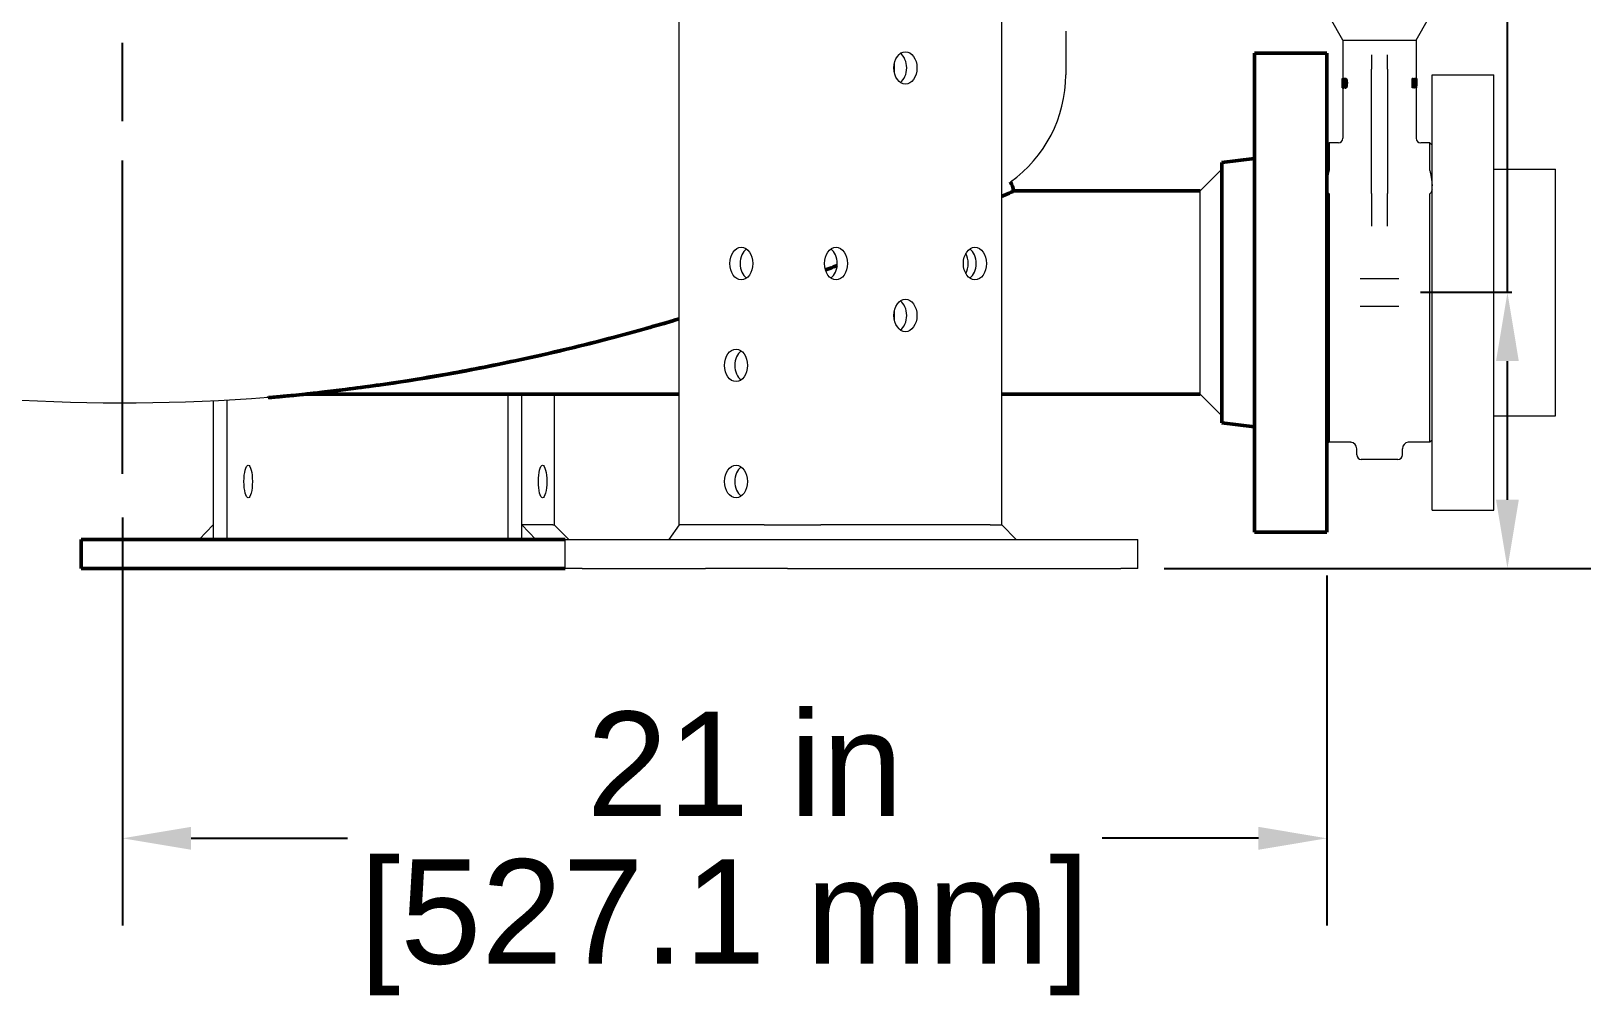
# Model space of a CAD drawing. Header units: inches. Extents: x 15 to 402, y 6 to 258.
# Drawn here: x 301.85 to 328.55, y 32.63 to 49.27 of the extents above; entities that cross this region are included whole.
import ezdxf

# ---------------------------------------------------------------- set-up
doc = ezdxf.new("R2010")
doc.units = ezdxf.units.IN
doc.header["$LTSCALE"] = 12
doc.header["$MEASUREMENT"] = 0
doc.linetypes.add('CHAIN', pattern=[0.7087, 0.4724, -0.0591, 0.1181, -0.0591])
doc.layers.add('Centerline', color=5, linetype='CHAIN', lineweight=25, true_color=0x0000ff)
doc.layers.add('Dimension (ANSI)', color=7, linetype='Continuous', lineweight=25)
doc.layers.add('Visible (ANSI)', color=7, linetype='Continuous', lineweight=50)
doc.styles.add('MEMCOR Medium', font='arial.ttf')
doc.dimstyles.new('Default (ANSI)', dxfattribs={"dimscale": 12, "dimtxt": 0.15, "dimasz": 0.098425, "dimexe": 0.125, "dimexo": 0.0625, "dimgap": 0.031496, "dimtad": 0, "dimtih": 1, "dimtoh": 1, "dimdec": 4, "dimrnd": 1e-08, "dimzin": 3, "dimdsep": 46, "dimlunit": 5, "dimtxsty": 'MEMCOR Medium', "dimcen": 0.09, "dimdle": 0.393701, "dimclrd": 256, "dimclre": 256, "dimclrt": 256, "dimadec": 0, "dimazin": 1, "dimtfac": 0.8, "dimtofl": 0, "dimtmove": 0, "dimatfit": 3, "dimfxl": 1, "dimfrac": 1, "dimtolj": 1, "dimtzin": 4, "dimlwd": -1, "dimlwe": -1, "dimarcsym": 0})

# ---------------------------------------------------------------- blocks, each defined once
blk = doc.blocks.new('*D27')
at = {"layer": 'Defpoints', "color": 0, "transparency": 16777216}
for p in [(303.002, 130.769), (254.989, 40.014), (282.798, 40.014)]:
    blk.add_point(p, dxfattribs=at)
at = {"layer": 'Dimension (ANSI)', "transparency": 16777216}
for p, q in [((302.252, 130.769), (253.489, 130.769)), ((254.989, 129.588), (254.989, 91.538)), ((254.989, 41.195), (254.989, 79.246)), ((282.048, 40.014), (253.489, 40.014))]:
    blk.add_line(p, q, dxfattribs=at)
for points in [[(254.792, 129.588), (255.186, 129.588), (254.989, 130.769)], [(254.792, 41.195), (255.186, 41.195), (254.989, 40.014)]]:
    blk.add_solid(points, dxfattribs=at)
at = {"layer": 'Dimension (ANSI)', "transparency": 16777216, "char_height": 1.8, "attachment_point": 5, "style": 'MEMCOR Medium'}
for s, insert in [('\\A1; \\fArial|b0|i0;90{\\H0.8x;\\S3#4;} in', (254.989, 87.241)), ('\\A1;[2305.2 mm]{\\P\\fArial|b0|i0;SHIPPING HEIGHT\\P\\fArial|b0|i0;REF.}', (254.989, 81.095))]:
    blk.add_mtext(s, dxfattribs=dict(at, insert=insert))
blk = doc.blocks.new('*D31')
at = {"layer": 'Defpoints', "color": 0, "transparency": 16777216}
for p in [(303.422, 41.642), (324.172, 40.639), (324.172, 35.365)]:
    blk.add_point(p, dxfattribs=at)
at = {"layer": 'Dimension (ANSI)', "transparency": 16777216}
for p, q in [((303.422, 40.892), (303.422, 33.865)), ((324.172, 39.889), (324.172, 33.865)), ((304.603, 35.365), (307.297, 35.365)), ((322.991, 35.365), (320.297, 35.365))]:
    blk.add_line(p, q, dxfattribs=at)
for points in [[(304.603, 35.562), (304.603, 35.168), (303.422, 35.365)], [(322.991, 35.562), (322.991, 35.168), (324.172, 35.365)]]:
    blk.add_solid(points, dxfattribs=at)
at = {"layer": 'Dimension (ANSI)', "transparency": 16777216, "char_height": 1.8, "attachment_point": 5, "style": 'MEMCOR Medium'}
for s, insert in [('\\A1; 21 in', (313.797, 36.647)), ('\\A1;[527.1 mm]', (313.797, 33.833))]:
    blk.add_mtext(s, dxfattribs=dict(at, insert=insert))
blk = doc.blocks.new('*D32')
at = {"layer": 'Defpoints', "color": 0, "transparency": 16777216}
for p in [(327.281, 44.764), (328.108, 44.764), (320.62, 40.014)]:
    blk.add_point(p, dxfattribs=at)
at = {"layer": 'Dimension (ANSI)', "transparency": 16777216}
for p, q in [((327.281, 44.764), (327.281, 52.428)), ((327.281, 52.428), (328.462, 52.428)), ((327.358, 44.764), (325.781, 44.764)), ((327.281, 41.195), (327.281, 43.583)), ((321.37, 40.014), (328.781, 40.014))]:
    blk.add_line(p, q, dxfattribs=at)
for points in [[(327.084, 43.583), (327.477, 43.583), (327.281, 44.764)], [(327.084, 41.195), (327.477, 41.195), (327.281, 40.014)]]:
    blk.add_solid(points, dxfattribs=at)
at = {"layer": 'Dimension (ANSI)', "transparency": 16777216, "char_height": 1.8, "attachment_point": 5, "style": 'MEMCOR Medium'}
for s, insert in [('\\A1; 4{\\H0.8x;\\S3#4;} in', (334.962, 54.262)), ('\\A1;[120.7 mm]', (334.962, 50.897))]:
    blk.add_mtext(s, dxfattribs=dict(at, insert=insert))

msp = doc.modelspace()

# ---------------------------------------------------------------- linework, layer by layer
at = {"layer": 'Centerline', "ltscale": 0.952448}
msp.add_line((303.42221, 41.64152), (303.42221, 131.8154), dxfattribs=at)
at = {"layer": 'Visible (ANSI)', "linetype": 'Continuous', "lineweight": 18}
for p, q in [((318.56963, 40.76412), (318.56963, 54.95625)), ((313.01045, 40.76412), (313.01045, 49.51412)), ((324.44779, 49.11348), (324.23389, 49.48396)), ((325.70763, 49.11348), (325.92153, 49.48396)), ((319.67221, 49.26912), (319.67221, 48.51412)), ((324.44779, 49.11348), (325.70763, 49.11348)), ((324.44779, 49.11348), (324.44779, 48.45499)), ((325.70763, 49.11348), (325.70763, 48.4514)), ((316.72276, 48.54588), (316.72276, 48.72036)), ((324.93991, 48.85961), (324.93991, 48.61223)), ((324.93991, 47.69852), (324.93991, 48.61223)), ((325.2155, 48.61223), (325.2155, 48.85961)), ((325.2155, 48.61223), (325.2155, 47.69852)), ((324.4363, 48.28999), (324.4363, 48.4514)), ((324.4363, 48.4514), (324.44462, 48.4514)), ((324.44393, 48.37684), (324.44393, 48.37619)), ((324.44846, 48.45507), (324.46051, 48.45507)), ((324.45373, 48.37527), (324.45373, 48.37593)), ((324.45373, 48.37593), (324.46588, 48.37593)), ((324.45373, 48.37527), (324.46588, 48.37527)), ((324.46588, 48.37593), (324.46588, 48.37527)), ((324.4855, 48.45467), (324.49832, 48.45467)), ((325.63878, 48.28999), (325.63878, 48.4514)), ((325.65201, 48.4514), (325.63878, 48.4514)), ((325.65201, 48.4514), (325.66891, 48.4514)), ((325.65201, 48.4514), (325.65201, 48.28999)), ((325.66222, 48.30856), (325.66222, 48.43283)), ((325.66935, 48.43283), (325.66222, 48.43283)), ((325.69282, 48.43164), (325.69282, 48.4514)), ((325.70491, 48.4514), (325.69282, 48.4514)), ((325.70491, 48.4514), (325.70491, 48.28999)), ((325.70491, 48.4514), (325.71074, 48.4514)), ((325.70891, 48.28999), (325.70891, 48.42917)), ((325.71817, 48.4514), (325.71074, 48.4514)), ((325.71817, 48.4514), (325.71912, 48.4514)), ((325.71817, 48.4514), (325.71817, 48.3236)), ((325.71912, 48.28999), (325.71912, 48.4514)), ((325.98321, 41.01412), (325.98321, 48.51412)), ((325.98321, 48.51412), (327.04571, 48.51412)), ((327.04571, 41.01412), (327.04571, 48.51412)), ((324.4363, 48.28999), (324.44444, 48.28999)), ((324.44779, 48.2864), (324.44779, 47.4216)), ((324.44846, 48.28632), (324.46051, 48.28632)), ((324.4855, 48.28659), (324.49832, 48.28659)), ((325.65201, 48.28999), (325.63878, 48.28999)), ((325.66908, 48.28999), (325.65201, 48.28999)), ((325.66222, 48.30856), (325.66935, 48.30856)), ((325.68617, 48.31929), (325.6737, 48.31929)), ((325.69282, 48.28999), (325.69282, 48.31021)), ((325.70491, 48.28999), (325.69282, 48.28999)), ((325.70891, 48.28999), (325.70491, 48.28999)), ((325.70763, 48.28999), (325.70763, 47.4216)), ((325.71791, 48.28999), (325.70891, 48.28999)), ((325.71912, 48.28999), (325.71791, 48.28999)), ((324.93991, 46.47223), (324.93991, 47.69852)), ((325.2155, 47.69852), (325.2155, 46.47223)), ((324.17221, 47.30349), (324.21158, 47.34286)), ((324.21158, 47.34286), (324.21158, 46.86886)), ((324.36905, 47.34286), (324.21158, 47.34286)), ((325.94384, 47.34286), (325.78637, 47.34286)), ((325.94384, 46.86886), (325.94384, 47.34286)), ((325.98321, 47.30349), (325.94384, 47.34286)), ((321.98721, 46.51412), (322.36221, 46.88912)), ((327.04571, 46.88912), (328.10821, 46.88912)), ((328.10821, 42.63912), (328.10821, 46.88912)), ((321.98721, 43.01412), (321.98721, 46.51412)), ((324.21158, 46.46233), (324.21158, 42.18538)), ((324.93991, 46.47223), (324.93991, 46.26451)), ((325.2155, 46.26451), (325.2155, 46.47223)), ((325.94384, 42.18538), (325.94384, 46.46233)), ((324.93991, 46.26451), (324.93991, 45.90793)), ((325.2155, 45.90793), (325.2155, 46.26451)), ((325.40953, 45.00032), (324.74589, 45.00032)), ((316.72276, 44.28288), (316.72276, 44.45736)), ((324.74589, 44.52792), (325.40953, 44.52792)), ((310.05832, 43.01412), (310.05832, 40.51412)), ((310.2998, 40.51412), (310.2998, 43.01412)), ((310.86063, 43.01412), (310.86063, 40.76412)), ((321.98721, 43.01412), (322.36221, 42.63912)), ((304.98721, 42.90147), (304.98721, 40.51412)), ((305.22869, 40.51412), (305.22869, 42.91389)), ((327.04571, 42.63912), (328.10821, 42.63912)), ((324.17221, 42.22475), (324.21158, 42.18538)), ((325.98321, 42.22475), (325.94384, 42.18538)), ((324.58379, 42.18538), (324.21158, 42.18538)), ((324.68401, 41.96885), (324.68401, 42.0756)), ((325.47141, 41.96885), (325.47141, 42.0756)), ((325.94384, 42.18538), (325.57163, 42.18538)), ((325.39267, 41.89011), (324.76275, 41.89011)), ((325.98321, 41.01412), (327.04571, 41.01412)), ((304.98721, 40.76412), (304.74572, 40.51412)), ((304.98721, 40.76412), (304.98721, 40.51412)), ((310.2998, 40.76412), (310.54128, 40.51412)), ((310.2998, 40.51412), (310.2998, 40.76412)), ((310.83712, 40.76412), (310.2998, 40.76412)), ((310.83712, 40.76412), (310.86063, 40.76412)), ((310.86063, 40.76412), (311.11063, 40.51412)), ((313.01045, 40.76412), (312.83368, 40.51412)), ((314.47845, 40.76412), (313.01045, 40.76412)), ((314.47845, 40.76412), (315.45426, 40.76412)), ((318.36754, 40.76412), (315.45426, 40.76412)), ((318.36754, 40.76412), (318.56963, 40.76412)), ((318.56963, 40.76412), (318.81963, 40.51412)), ((311.04954, 40.51412), (311.34243, 40.51412)), ((311.04954, 40.01412), (311.04954, 40.51412)), ((311.34243, 40.51412), (313.46375, 40.51412)), ((313.46375, 40.51412), (314.87797, 40.51412)), ((314.87797, 40.51412), (320.61967, 40.51412)), ((320.61967, 40.51412), (320.91257, 40.51412)), ((320.91257, 40.01412), (320.91257, 40.51412)), ((311.34243, 40.01412), (311.04954, 40.01412)), ((311.34243, 40.01412), (313.46375, 40.01412)), ((314.87797, 40.01412), (313.46375, 40.01412)), ((314.87797, 40.01412), (320.61967, 40.01412)), ((320.91257, 40.01412), (320.61967, 40.01412))]:
    msp.add_line(p, q, dxfattribs=at)
at = {"layer": 'Visible (ANSI)'}
for p, q in [((322.92221, 48.88912), (322.92221, 40.63912)), ((324.17221, 48.88912), (322.92221, 48.88912)), ((324.17221, 48.88912), (324.17221, 40.63912)), ((322.36221, 47.00536), (322.92221, 47.07412)), ((322.36221, 47.00536), (322.36221, 42.52288)), ((318.77424, 46.51412), (321.98721, 46.51412)), ((313.01045, 43.01412), (306.56229, 43.01412)), ((321.98721, 43.01412), (318.56963, 43.01412)), ((305.93098, 42.96018), (305.93098, 42.95412)), ((322.36221, 42.52288), (322.92221, 42.45412)), ((324.17221, 40.63912), (322.92221, 40.63912)), ((302.71224, 40.51412), (303.45342, 40.51412)), ((302.71224, 40.01412), (302.71224, 40.51412)), ((303.45342, 40.51412), (311.04954, 40.51412)), ((303.45342, 40.01412), (302.71224, 40.01412)), ((303.45342, 40.01412), (311.04954, 40.01412))]:
    msp.add_line(p, q, dxfattribs=at)
at = {"layer": 'Visible (ANSI)', "linetype": 'Continuous', "lineweight": 18}
for centre, radius, start, end in [((317.41472, 48.51412), 2.25749, 305.250267, 0), ((324.36905, 47.4216), 0.07874, 270, 0), ((325.78637, 47.4216), 0.07874, 180, 270), ((303.42221, 75.67412), 32.81, 242.74301, 274.385317), ((324.57377, 42.0756), 0.11024, 0, 84.787216), ((324.76275, 41.96885), 0.07874, 180, 270), ((325.39267, 41.96885), 0.07874, 270, 0), ((325.58164, 42.0756), 0.11024, 95.212784, 180)]:
    msp.add_arc(centre, radius, start, end, dxfattribs=at)
at = {"layer": 'Visible (ANSI)'}
msp.add_arc((318.30122, 46.43142), 0.4802, 9.917509, 29.86972, dxfattribs=at)
at = {"layer": 'Visible (ANSI)', "linetype": 'Continuous', "lineweight": 18}
for centre, major_axis, ratio in [((316.9109, 48.63312), (0, -0.28), 0.70710678), ((314.08247, 45.26412), (0, 0.28), 0.70710678), ((315.71447, 45.26412), (0, -0.28), 0.70710678), ((318.10732, 45.26412), (0, -0.28), 0.70710678), ((316.9109, 44.37012), (0, -0.28), 0.70710678), ((313.99262, 43.51012), (0, -0.28), 0.70710678), ((305.58819, 41.51012), (0, -0.28), 0.25881905), ((310.6593, 41.51012), (0, -0.28), 0.25881905), ((313.99262, 41.51012), (0, -0.28), 0.70710678)]:
    msp.add_ellipse(centre, major_axis=major_axis, ratio=ratio, dxfattribs=at)
for centre, major_axis, ratio, start_param, end_param in [((316.73412, 48.63312), (0, 0.28), 0.70710678, 3.60436277, 5.82041519), ((325.07771, 48.20355), (0, -1.25056), 0.51315789, 1.63997084, 1.75220353), ((325.07771, 48.24438), (0, -1.26151), 0.5087001, 1.63363812, 1.73564898), ((314.25925, 45.26412), (0, -0.28), 0.70710678, 3.60436277, 5.82041519), ((315.5377, 45.26412), (0, 0.28), 0.70710678, 3.60436277, 5.82041519), ((317.79478, 45.26412), (0, -0.28), 0.70710678, 0.90964484, 2.23194781), ((317.93055, 45.26412), (0, 0.28), 0.70710678, 3.60436277, 5.82041519), ((316.73412, 44.37012), (0, 0.28), 0.70710678, 3.60436277, 5.82041519), ((314.1694, 43.51012), (0, -0.28), 0.70710678, 3.60436277, 5.82041519), ((314.1694, 41.51012), (0, -0.28), 0.70710678, 3.60436277, 5.82041519)]:
    msp.add_ellipse(centre, major_axis=major_axis, ratio=ratio, start_param=start_param, end_param=end_param, dxfattribs=at)
for points, knots in [([(324.44393, 48.37619), (324.44312, 48.37371), (324.44244, 48.37059), (324.44127, 48.36229), (324.44093, 48.35781), (324.44039, 48.34868), (324.44023, 48.34312), (324.44019, 48.33639), (324.44018, 48.33549), (324.44018, 48.33459)], [-0.114117262, -0.114117262, -0.114117262, -0.114117262, -0.0842587, -0.0842587, -0.051386541, -0.051386541, -0.006850061, -0.006850061, 0, 0, 0, 0]), ([(324.44018, 48.33459), (324.44018, 48.32814), (324.44031, 48.32188), (324.44077, 48.31206), (324.44108, 48.30676), (324.44181, 48.3011), (324.44187, 48.30064), (324.44193, 48.30019)], [-0.146175631, -0.146175631, -0.146175631, -0.146175631, -0.059850058, -0.059850058, -0.004970964, -0.004970964, 0, 0, 0, 0]), ([(324.44846, 48.45507), (324.44713, 48.45507), (324.44592, 48.45418), (324.44364, 48.44938), (324.4429, 48.44568), (324.44188, 48.43919), (324.44147, 48.43533), (324.44087, 48.42628), (324.44072, 48.4214), (324.44065, 48.41503), (324.44065, 48.41379), (324.44065, 48.41255)], [-0.153629344, -0.153629344, -0.153629344, -0.153629344, -0.122804966, -0.122804966, -0.086993983, -0.086993983, -0.048665291, -0.048665291, -0.009435198, -0.009435198, 0, 0, 0, 0]), ([(324.44065, 48.41255), (324.44065, 48.4086), (324.4407, 48.40464), (324.44101, 48.39625), (324.44126, 48.3932), (324.44195, 48.38605), (324.4427, 48.38175), (324.44367, 48.37779), (324.4438, 48.37731), (324.44393, 48.37684)], [-0.0893210162, -0.0893210162, -0.0893210162, -0.0893210162, -0.0748377991, -0.0748377991, -0.0572298624, -0.0572298624, -0.0071630933, -0.0071630933, 0, 0, 0, 0]), ([(324.44308, 48.33616), (324.44308, 48.34036), (324.44315, 48.34451), (324.44345, 48.35105), (324.44366, 48.35496), (324.44462, 48.36386), (324.44529, 48.36764), (324.44612, 48.3707)], [-0.145313892, -0.145313892, -0.145313892, -0.145313892, -0.082129114, -0.082129114, -0.042718999, -0.042718999, 0, 0, 0, 0]), ([(324.44851, 48.30241), (324.44767, 48.30241), (324.4469, 48.30311), (324.44555, 48.30629), (324.44502, 48.30852), (324.44415, 48.31393), (324.44375, 48.31732), (324.44319, 48.32631), (324.44308, 48.3312), (324.44308, 48.33616)], [-0.155047217, -0.155047217, -0.155047217, -0.155047217, -0.112997761, -0.112997761, -0.073977698, -0.073977698, -0.037792509, -0.037792509, 0, 0, 0, 0]), ([(324.44366, 48.41504), (324.44366, 48.41839), (324.44374, 48.4217), (324.44411, 48.42733), (324.44435, 48.42957), (324.44494, 48.4331), (324.44538, 48.43527), (324.44679, 48.43849), (324.44759, 48.43911), (324.44843, 48.43911)], [-0.153680281, -0.153680281, -0.153680281, -0.153680281, -0.105404502, -0.105404502, -0.065549431, -0.065549431, -0.032767211, -0.032767211, 0, 0, 0, 0]), ([(324.44626, 48.39149), (324.44565, 48.39345), (324.44508, 48.39583), (324.44423, 48.40144), (324.44404, 48.40381), (324.44373, 48.40853), (324.44366, 48.41177), (324.44366, 48.41504)], [-0.0539657006, -0.0539657006, -0.0539657006, -0.0539657006, -0.0388990524, -0.0388990524, -0.0248851617, -0.0248851617, 0, 0, 0, 0]), ([(324.44612, 48.3707), (324.44695, 48.36882), (324.44784, 48.36696), (324.44941, 48.3639), (324.4502, 48.36231), (324.45084, 48.36062)], [-0.0650004545, -0.0650004545, -0.0650004545, -0.0650004545, -0.0263321856, -0.0263321856, 0, 0, 0, 0]), ([(324.45082, 48.38142), (324.44961, 48.38322), (324.44858, 48.38555), (324.44734, 48.38847), (324.44668, 48.3902), (324.44626, 48.39149)], [-0.0296076794, -0.0296076794, -0.0296076794, -0.0296076794, -0.0204319086, -0.0204319086, 0, 0, 0, 0]), ([(324.44843, 48.43911), (324.4489, 48.43911), (324.44939, 48.43893), (324.45032, 48.43811), (324.45076, 48.43752), (324.45202, 48.43506), (324.45258, 48.43293), (324.45343, 48.42909), (324.45383, 48.42657), (324.45442, 48.42054), (324.45455, 48.41717), (324.45455, 48.41373)], [-0.0860159389, -0.0860159389, -0.0860159389, -0.0860159389, -0.0760367998, -0.0760367998, -0.0670254578, -0.0670254578, -0.0497691391, -0.0497691391, -0.0262269231, -0.0262269231, 0, 0, 0, 0]), ([(324.46015, 48.41399), (324.46015, 48.41876), (324.45995, 48.42344), (324.45907, 48.43226), (324.45842, 48.43612), (324.4569, 48.44263), (324.45575, 48.44666), (324.45253, 48.45303), (324.45089, 48.45453), (324.44905, 48.45503), (324.44875, 48.45507), (324.44846, 48.45507)], [-0.255718672, -0.255718672, -0.255718672, -0.255718672, -0.190011179, -0.190011179, -0.126100129, -0.126100129, -0.068841174, -0.068841174, -0.011447006, -0.011447006, 0, 0, 0, 0]), ([(324.44846, 48.28632), (324.44988, 48.28632), (324.45141, 48.28737), (324.45445, 48.29223), (324.45587, 48.29576), (324.45829, 48.30435), (324.45926, 48.30885), (324.46072, 48.31933), (324.46114, 48.32497), (324.4613, 48.33226), (324.46131, 48.33362), (324.46131, 48.33498)], [-0.20866782, -0.20866782, -0.20866782, -0.20866782, -0.153212396, -0.153212396, -0.100148876, -0.100148876, -0.05568208, -0.05568208, -0.010386437, -0.010386437, 0, 0, 0, 0]), ([(324.4553, 48.33289), (324.4553, 48.3283), (324.45514, 48.32371), (324.45439, 48.3162), (324.45393, 48.31331), (324.45286, 48.30875), (324.45219, 48.30648), (324.45037, 48.30309), (324.44942, 48.30241), (324.44851, 48.30241)], [-0.16231389, -0.16231389, -0.16231389, -0.16231389, -0.10956079, -0.10956079, -0.068871388, -0.068871388, -0.035084938, -0.035084938, 0, 0, 0, 0]), ([(324.45455, 48.41373), (324.45455, 48.40826), (324.45436, 48.40284), (324.45371, 48.39578), (324.45352, 48.39429), (324.45266, 48.38843), (324.45172, 48.38459), (324.45082, 48.38142)], [-0.0851095347, -0.0851095347, -0.0851095347, -0.0851095347, -0.0528430066, -0.0528430066, -0.0403305854, -0.0403305854, 0, 0, 0, 0]), ([(324.45084, 48.36062), (324.45191, 48.35799), (324.45306, 48.35479), (324.45421, 48.34956), (324.45458, 48.34748), (324.45519, 48.34074), (324.4553, 48.33674), (324.4553, 48.33289)], [-0.111146178, -0.111146178, -0.111146178, -0.111146178, -0.05471455, -0.05471455, -0.02932679, -0.02932679, 0, 0, 0, 0]), ([(324.45373, 48.37593), (324.45487, 48.37833), (324.45597, 48.38141), (324.45792, 48.3893), (324.45865, 48.39372), (324.45971, 48.40242), (324.46005, 48.40701), (324.46015, 48.41254), (324.46015, 48.41326), (324.46015, 48.41399)], [-0.113852717, -0.113852717, -0.113852717, -0.113852717, -0.078402966, -0.078402966, -0.042224043, -0.042224043, -0.005548057, -0.005548057, 0, 0, 0, 0]), ([(324.46131, 48.33498), (324.46131, 48.34008), (324.46113, 48.3452), (324.46017, 48.3549), (324.45949, 48.35845), (324.45751, 48.36665), (324.45594, 48.37074), (324.45418, 48.37438), (324.45395, 48.37484), (324.45373, 48.37527)], [-0.122109379, -0.122109379, -0.122109379, -0.122109379, -0.092768877, -0.092768877, -0.062762786, -0.062762786, -0.008094463, -0.008094463, 0, 0, 0, 0]), ([(324.46051, 48.45507), (324.46216, 48.45507), (324.46399, 48.4539), (324.46742, 48.44796), (324.46864, 48.44424), (324.46997, 48.43916), (324.47041, 48.43715), (324.47079, 48.435)], [0, 0, 0, 0, 0.062902933, 0.062902933, 0.119146883, 0.119146883, 0.151522551, 0.151522551, 0.151522551, 0.151522551]), ([(324.4855, 48.45467), (324.48375, 48.45467), (324.48204, 48.45429), (324.47895, 48.45252), (324.47756, 48.45124), (324.47454, 48.44692), (324.47308, 48.44354), (324.47056, 48.43469), (324.46943, 48.42871), (324.46721, 48.40837), (324.46668, 48.39373), (324.46651, 48.37621), (324.46649, 48.37339), (324.46649, 48.37056)], [-0.380131877, -0.380131877, -0.380131877, -0.380131877, -0.324998936, -0.324998936, -0.275383658, -0.275383658, -0.207411723, -0.207411723, -0.133500012, -0.133500012, -0.021496186, -0.021496186, 0, 0, 0, 0]), ([(324.46649, 48.37056), (324.46649, 48.34611), (324.46746, 48.32934), (324.47001, 48.30947), (324.47115, 48.30465), (324.47321, 48.2975), (324.47466, 48.29417), (324.47851, 48.28874), (324.4809, 48.28727), (324.48412, 48.28665), (324.48481, 48.28659), (324.4855, 48.28659)], [-0.183267652, -0.183267652, -0.183267652, -0.183267652, -0.137364505, -0.137364505, -0.107367132, -0.107367132, -0.065073463, -0.065073463, -0.01379241, -0.01379241, 0, 0, 0, 0]), ([(324.47397, 48.37056), (324.47397, 48.38685), (324.4743, 48.39673), (324.4747, 48.40704), (324.47516, 48.41387), (324.47602, 48.41975)], [-0.0793337954, -0.0793337954, -0.0793337954, -0.0793337954, -0.0486518873, -0.0486518873, 0, 0, 0, 0]), ([(324.47597, 48.3219), (324.47477, 48.33039), (324.47446, 48.33859), (324.47404, 48.35117), (324.47397, 48.36158), (324.47397, 48.37056)], [-0.0957813868, -0.0957813868, -0.0957813868, -0.0957813868, -0.0684710599, -0.0684710599, 0, 0, 0, 0]), ([(324.47602, 48.41975), (324.47658, 48.42353), (324.47734, 48.42707), (324.47938, 48.43261), (324.48037, 48.434), (324.48248, 48.43624), (324.48399, 48.43675), (324.4855, 48.43675)], [-0.0644882865, -0.0644882865, -0.0644882865, -0.0644882865, -0.0466822723, -0.0466822723, -0.0300440726, -0.0300440726, 0, 0, 0, 0]), ([(324.50976, 48.3707), (324.50976, 48.38865), (324.50884, 48.40708), (324.50514, 48.4273), (324.50376, 48.43328), (324.49999, 48.44313), (324.49801, 48.44667), (324.49315, 48.45239), (324.49036, 48.45397), (324.48691, 48.45461), (324.4862, 48.45467), (324.4855, 48.45467)], [-0.323917221, -0.323917221, -0.323917221, -0.323917221, -0.1664783, -0.1664783, -0.111919382, -0.111919382, -0.067075587, -0.067075587, -0.013777184, -0.013777184, 0, 0, 0, 0]), ([(324.4855, 48.43675), (324.48704, 48.43675), (324.48864, 48.43623), (324.49082, 48.43408), (324.49198, 48.43271), (324.49439, 48.42704), (324.49528, 48.42365), (324.49595, 48.42001)], [-0.129390515, -0.129390515, -0.129390515, -0.129390515, -0.06192476, -0.06192476, -0.030316347, -0.030316347, 0, 0, 0, 0]), ([(324.4855, 48.28659), (324.48727, 48.28659), (324.48908, 48.28698), (324.49255, 48.28876), (324.49419, 48.29005), (324.49802, 48.29449), (324.50003, 48.29803), (324.50348, 48.30694), (324.50523, 48.31302), (324.50872, 48.33464), (324.5095, 48.34941), (324.50974, 48.36547), (324.50976, 48.36808), (324.50976, 48.3707)], [-0.372037848, -0.372037848, -0.372037848, -0.372037848, -0.316649276, -0.316649276, -0.26606732, -0.26606732, -0.194101845, -0.194101845, -0.122425423, -0.122425423, -0.019902589, -0.019902589, 0, 0, 0, 0]), ([(324.48864, 48.41975), (324.48776, 48.41392), (324.4873, 48.40716), (324.48682, 48.39537), (324.48654, 48.38552), (324.48654, 48.37056)], [0, 0, 0, 0, 0.0482519833, 0.0482519833, 0.0906742135, 0.0906742135, 0.0906742135, 0.0906742135]), ([(324.48654, 48.37056), (324.48654, 48.36159), (324.48662, 48.3512), (324.48704, 48.3386), (324.48736, 48.3304), (324.48859, 48.3219)], [0, 0, 0, 0, 0.0684075571, 0.0684075571, 0.0959145519, 0.0959145519, 0.0959145519, 0.0959145519]), ([(324.49205, 48.43219), (324.49169, 48.43149), (324.49131, 48.43064), (324.48992, 48.4268), (324.48919, 48.42338), (324.48864, 48.41975)], [0.0412538501, 0.0412538501, 0.0412538501, 0.0412538501, 0.0470885216, 0.0470885216, 0.0628353586, 0.0628353586, 0.0628353586, 0.0628353586]), ([(324.49595, 48.42001), (324.49646, 48.41727), (324.49686, 48.41437), (324.4977, 48.40679), (324.49809, 48.40129), (324.49849, 48.39002), (324.49858, 48.38638), (324.49867, 48.38083), (324.49869, 48.37886), (324.49872, 48.37588), (324.49872, 48.37485), (324.49873, 48.3733), (324.49873, 48.37278), (324.49873, 48.37173), (324.49873, 48.37121), (324.49873, 48.3707)], [-0.153354285, -0.153354285, -0.153354285, -0.153354285, -0.116911208, -0.116911208, -0.058113255, -0.058113255, -0.030715578, -0.030715578, -0.015758458, -0.015758458, -0.007957728, -0.007957728, -0.003955605, -0.003955605, 0, 0, 0, 0]), ([(324.49873, 48.3707), (324.49873, 48.35498), (324.49832, 48.34561), (324.4977, 48.33429), (324.49709, 48.32739), (324.49601, 48.32151)], [-0.0872419859, -0.0872419859, -0.0872419859, -0.0872419859, -0.0488319018, -0.0488319018, 0, 0, 0, 0]), ([(324.49832, 48.45467), (324.5013, 48.45467), (324.50441, 48.45359), (324.50973, 48.4486), (324.51187, 48.44547), (324.51514, 48.43831), (324.51702, 48.43339), (324.52046, 48.41726), (324.52153, 48.40826), (324.52288, 48.39005), (324.52314, 48.38022), (324.52314, 48.3707)], [0, 0, 0, 0, 0.057761719, 0.057761719, 0.102817043, 0.102817043, 0.135953489, 0.135953489, 0.169321239, 0.169321239, 0.2050002, 0.2050002, 0.2050002, 0.2050002]), ([(324.52314, 48.3707), (324.52314, 48.35647), (324.52258, 48.34081), (324.51921, 48.31566), (324.51725, 48.30885), (324.51409, 48.29995), (324.51215, 48.29614), (324.50812, 48.29087), (324.50622, 48.28921), (324.50228, 48.28704), (324.50027, 48.28659), (324.49832, 48.28659)], [0, 0, 0, 0, 0.108371526, 0.108371526, 0.198840899, 0.198840899, 0.296855551, 0.296855551, 0.376686089, 0.376686089, 0.459220348, 0.459220348, 0.459220348, 0.459220348]), ([(325.67303, 48.42315), (325.67134, 48.42603), (325.66951, 48.42822), (325.66642, 48.43057), (325.66483, 48.43158), (325.66223, 48.43221)], [0, 0, 0, 0, 0.0450180764, 0.0450180764, 0.0692883275, 0.0692883275, 0.0692883275, 0.0692883275]), ([(325.69011, 48.43858), (325.68822, 48.44256), (325.68599, 48.44535), (325.68198, 48.44868), (325.67874, 48.45108), (325.67011, 48.45139), (325.66952, 48.4514), (325.66891, 48.4514)], [-0.405487007, -0.405487007, -0.405487007, -0.405487007, -0.172059377, -0.172059377, -0.011815913, -0.011815913, 0, 0, 0, 0]), ([(325.66935, 48.43283), (325.67482, 48.43283), (325.67758, 48.43142), (325.68137, 48.42903), (325.68354, 48.42658), (325.68551, 48.42315)], [-0.0847099284, -0.0847099284, -0.0847099284, -0.0847099284, -0.0535763257, -0.0535763257, 0, 0, 0, 0]), ([(325.68093, 48.37083), (325.68093, 48.38047), (325.68057, 48.39033), (325.67885, 48.40452), (325.67798, 48.40935), (325.67574, 48.41741), (325.67448, 48.42057), (325.67303, 48.42315)], [0, 0, 0, 0, 0.07351143, 0.07351143, 0.11674737, 0.11674737, 0.155811595, 0.155811595, 0.155811595, 0.155811595]), ([(325.6737, 48.31929), (325.67536, 48.32256), (325.67673, 48.3266), (325.67919, 48.33777), (325.67984, 48.3441), (325.68074, 48.3559), (325.68093, 48.36349), (325.68093, 48.37083)], [0, 0, 0, 0, 0.046335395, 0.046335395, 0.105080206, 0.105080206, 0.194042683, 0.194042683, 0.194042683, 0.194042683]), ([(325.68551, 48.42315), (325.68702, 48.42042), (325.68831, 48.41704), (325.69047, 48.40878), (325.69127, 48.40411), (325.6929, 48.39017), (325.69326, 48.3804), (325.69326, 48.37083)], [-0.155748881, -0.155748881, -0.155748881, -0.155748881, -0.114411823, -0.114411823, -0.072933245, -0.072933245, 0, 0, 0, 0]), ([(325.69326, 48.37083), (325.69326, 48.36382), (325.69309, 48.3566), (325.69226, 48.34483), (325.69165, 48.33852), (325.68928, 48.32704), (325.68789, 48.32274), (325.68617, 48.31929)], [-0.185357251, -0.185357251, -0.185357251, -0.185357251, -0.106377007, -0.106377007, -0.048819349, -0.048819349, 0, 0, 0, 0]), ([(325.69003, 48.30294), (325.69174, 48.30654), (325.69318, 48.31092), (325.69593, 48.32243), (325.69687, 48.32899), (325.69869, 48.34397), (325.69927, 48.35486), (325.6994, 48.36761), (325.69941, 48.36909), (325.69941, 48.37056)], [-0.169393173, -0.169393173, -0.169393173, -0.169393173, -0.137287679, -0.137287679, -0.097250844, -0.097250844, -0.011267013, -0.011267013, 0, 0, 0, 0]), ([(325.69941, 48.37056), (325.69941, 48.37895), (325.69921, 48.38738), (325.69831, 48.40118), (325.69768, 48.40843), (325.69508, 48.42421), (325.69334, 48.43097), (325.69075, 48.43719), (325.69044, 48.4379), (325.69011, 48.43858)], [-0.250282181, -0.250282181, -0.250282181, -0.250282181, -0.151276791, -0.151276791, -0.082049498, -0.082049498, -0.009722871, -0.009722871, 0, 0, 0, 0]), ([(325.70763, 48.45499), (325.70869, 48.45472), (325.70968, 48.4538), (325.71064, 48.45178), (325.71072, 48.45159), (325.7108, 48.4514)], [-0.1483440762, -0.1483440762, -0.1483440762, -0.1483440762, -0.1228049665, -0.1228049665, -0.1203122805, -0.1203122805, -0.1203122805, -0.1203122805]), ([(324.44193, 48.30019), (324.44256, 48.29579), (324.44335, 48.29257), (324.44505, 48.28852), (324.44617, 48.28665), (324.44813, 48.28634), (324.4483, 48.28632), (324.44846, 48.28632)], [-0.169162625, -0.169162625, -0.169162625, -0.169162625, -0.077769226, -0.077769226, -0.006331753, -0.006331753, 0, 0, 0, 0]), ([(324.47087, 48.30623), (324.47067, 48.30533), (324.47047, 48.30445), (324.46941, 48.30019), (324.46806, 48.29555), (324.46532, 48.29003), (324.46436, 48.28864), (324.46241, 48.28675), (324.46143, 48.28632), (324.46051, 48.28632)], [0.0797822314, 0.0797822314, 0.0797822314, 0.0797822314, 0.0886816865, 0.0886816865, 0.1243163036, 0.1243163036, 0.1432684005, 0.1432684005, 0.1632373199, 0.1632373199, 0.1632373199, 0.1632373199]), ([(324.4855, 48.30451), (324.48464, 48.30451), (324.48378, 48.30467), (324.48221, 48.30543), (324.48149, 48.30598), (324.48029, 48.3074), (324.47924, 48.30882), (324.47719, 48.31477), (324.47649, 48.31821), (324.47597, 48.3219)], [-0.151018734, -0.151018734, -0.151018734, -0.151018734, -0.104414417, -0.104414417, -0.062981248, -0.062981248, -0.03031587, -0.03031587, 0, 0, 0, 0]), ([(324.49601, 48.32151), (324.49535, 48.31783), (324.49447, 48.31439), (324.49213, 48.30882), (324.49098, 48.30737), (324.48864, 48.30506), (324.48705, 48.30451), (324.4855, 48.30451)], [-0.0654067865, -0.0654067865, -0.0654067865, -0.0654067865, -0.0477804659, -0.0477804659, -0.0304754738, -0.0304754738, 0, 0, 0, 0]), ([(324.48859, 48.3219), (324.48911, 48.31819), (324.48984, 48.31473), (324.49126, 48.31071), (324.49167, 48.30979), (324.49204, 48.30906)], [0, 0, 0, 0, 0.0305041282, 0.0305041282, 0.0427508709, 0.0427508709, 0.0427508709, 0.0427508709]), ([(325.66222, 48.30916), (325.66258, 48.30925), (325.66293, 48.30934), (325.66649, 48.3104), (325.66823, 48.31187), (325.6707, 48.31412), (325.67227, 48.31636), (325.6737, 48.31929)], [0.037464592, 0.037464592, 0.037464592, 0.037464592, 0.044808924, 0.044808924, 0.11154531, 0.11154531, 0.271936542, 0.271936542, 0.271936542, 0.271936542]), ([(325.66908, 48.28999), (325.67393, 48.28999), (325.67773, 48.29065), (325.68269, 48.29306), (325.68579, 48.29508), (325.68952, 48.30193), (325.68978, 48.30243), (325.69003, 48.30294)], [-0.258533795, -0.258533795, -0.258533795, -0.258533795, -0.107276429, -0.107276429, -0.007558904, -0.007558904, 0, 0, 0, 0]), ([(325.68617, 48.31929), (325.68341, 48.31351), (325.68062, 48.31163), (325.67624, 48.30912), (325.67279, 48.30856), (325.66935, 48.30856)], [-0.0979334171, -0.0979334171, -0.0979334171, -0.0979334171, -0.0676344042, -0.0676344042, 0, 0, 0, 0]), ([(324.21005, 46.46608), (324.20557, 46.46967), (324.20139, 46.47363), (324.18423, 46.49309), (324.17535, 46.51304), (324.17221, 46.53646)], [1.494648308, 1.494648308, 1.494648308, 1.494648308, 1.572205019, 1.572205019, 1.842813011, 1.842813011, 1.842813011, 1.842813011]), ([(324.21005, 46.46608), (324.21018, 46.46598), (324.21031, 46.46586), (324.21079, 46.46534), (324.21109, 46.46485), (324.21148, 46.46371), (324.21158, 46.46305), (324.21158, 46.46233)], [0.1754232945, 0.1754232945, 0.1754232945, 0.1754232945, 0.1777740247, 0.1777740247, 0.185040697, 0.185040697, 0.1923073693, 0.1923073693, 0.1923073693, 0.1923073693]), ([(325.94384, 46.46233), (325.94384, 46.46305), (325.94394, 46.46371), (325.94433, 46.46485), (325.94462, 46.46534), (325.94511, 46.46586), (325.94524, 46.46598), (325.94537, 46.46608)], [0.0644246105, 0.0644246105, 0.0644246105, 0.0644246105, 0.0716912828, 0.0716912828, 0.0789579552, 0.0789579552, 0.0813086854, 0.0813086854, 0.0813086854, 0.0813086854]), ([(325.98321, 46.53646), (325.98007, 46.51304), (325.97119, 46.49309), (325.95403, 46.47363), (325.94985, 46.46967), (325.94537, 46.46608)], [1.99787644, 1.99787644, 1.99787644, 1.99787644, 2.268484431, 2.268484431, 2.346041142, 2.346041142, 2.346041142, 2.346041142]), ([(324.58379, 42.18538), (324.58378, 42.18539), (324.58478, 42.18614), (324.58682, 42.18766), (324.58686, 42.18768), (324.58689, 42.18771)], [0.273635525, 0.273635525, 0.273635525, 0.273635525, 0.547439646, 0.547439646, 0.552113501, 0.552113501, 0.552113501, 0.552113501]), ([(325.56853, 42.18771), (325.56856, 42.18768), (325.56859, 42.18766), (325.56945, 42.18702), (325.5701, 42.18653), (325.57128, 42.18564), (325.57163, 42.18538), (325.57163, 42.18538)], [-0.004662888, -0.004662888, -0.004662888, -0.004662888, 0, 0, 0.11213736, 0.11213736, 0.273635527, 0.273635527, 0.273635527, 0.273635527])]:
    msp.add_open_spline(points, degree=3, knots=knots, dxfattribs=at)
for points in [[(324.45507, 48.34159), (324.45504, 48.33979), (324.45502, 48.33798), (324.45502, 48.33616)], [(324.45502, 48.33616), (324.45502, 48.33292), (324.45507, 48.32971), (324.45519, 48.3266)], [(324.46652, 48.37733), (324.46631, 48.37684), (324.4661, 48.37637), (324.46588, 48.37593)], [(324.46588, 48.37527), (324.46609, 48.37488), (324.46629, 48.37448), (324.4665, 48.37406)], [(325.71098, 48.28999), (325.71026, 48.28837), (325.70922, 48.28676), (325.70763, 48.2864)], [(324.21158, 46.86886), (324.21158, 46.86839), (324.2115, 46.86785), (324.21136, 46.86727)], [(325.94406, 46.86727), (325.94391, 46.86785), (325.94384, 46.86839), (325.94384, 46.86886)]]:
    msp.add_open_spline(points, degree=3, dxfattribs=at)
for points, weights in [([(324.17221, 46.60322), (324.17841, 46.73423), (324.21136, 46.86727)], [1, 1.00263245458, 1.00001729957]), ([(325.94406, 46.86727), (325.97701, 46.73423), (325.98321, 46.60322)], [1.00001729957, 1.00263245458, 1])]:
    msp.add_rational_spline(points, weights, degree=2, dxfattribs=at)
at = {"layer": 'Visible (ANSI)'}
for points, knots in [([(318.77424, 46.51412), (318.77424, 46.51412), (318.76918, 46.5117), (318.75918, 46.50703), (318.73262, 46.49463), (318.67244, 46.46653), (318.59017, 46.42852), (318.58347, 46.42542), (318.57662, 46.42226), (318.56963, 46.41903)], [0, 0, 0, 0, 0.012355049, 0.012355049, 0.012355049, 0.0451504839, 0.0451504839, 0.0451504839, 0.0478228086, 0.0478228086, 0.0478228086, 0.0478228086]), ([(315.73413, 45.22914), (315.71391, 45.2215), (315.69368, 45.21388), (315.67344, 45.20627), (315.6265, 45.18862), (315.57953, 45.17106), (315.53256, 45.15361)], [0.2819803803, 0.2819803803, 0.2819803803, 0.2819803803, 0.2863729605, 0.2863729605, 0.2863729605, 0.2965641781, 0.2965641781, 0.2965641781, 0.2965641781]), ([(313.01043, 44.31026), (312.6795, 44.21196), (312.34231, 44.11661), (312.00197, 44.02573), (311.45322, 43.87919), (310.89636, 43.74414), (310.34494, 43.62409), (309.93477, 43.53479), (309.5276, 43.45374), (309.1293, 43.38148), (308.83302, 43.32772), (308.54164, 43.2788), (308.25773, 43.23469), (308.20363, 43.22628), (308.14981, 43.21805), (308.09628, 43.20999), (307.99744, 43.1951), (307.90037, 43.18091), (307.79946, 43.16661), (307.62592, 43.14202), (307.44491, 43.11776), (307.26338, 43.09495), (307.12834, 43.07798), (306.993, 43.06181), (306.86044, 43.04675), (306.76184, 43.03555), (306.66474, 43.02496), (306.57055, 43.01508), (306.50048, 43.00773), (306.43201, 43.00077), (306.36588, 42.99424), (306.31669, 42.98938), (306.26878, 42.98476), (306.22266, 42.9804), (306.18835, 42.97716), (306.15345, 42.97392), (306.11982, 42.97085), (306.07038, 42.96633), (306.02393, 42.9622), (305.98911, 42.95916), (305.97191, 42.95765), (305.95749, 42.9564), (305.94721, 42.95552), (305.93717, 42.95465), (305.93098, 42.95412), (305.93098, 42.95412)], [0.482362723, 0.482362723, 0.482362723, 0.482362723, 0.553321961, 0.553321961, 0.553321961, 0.667736079, 0.667736079, 0.667736079, 0.752843652, 0.752843652, 0.752843652, 0.816151389, 0.816151389, 0.816151389, 0.828213696, 0.828213696, 0.828213696, 0.850483483, 0.850483483, 0.850483483, 0.888781315, 0.888781315, 0.888781315, 0.917269369, 0.917269369, 0.917269369, 0.938460364, 0.938460364, 0.938460364, 0.954223403, 0.954223403, 0.954223403, 0.965948826, 0.965948826, 0.965948826, 0.974670847, 0.974670847, 0.974670847, 0.987490113, 0.987490113, 0.987490113, 0.993821457, 0.993821457, 0.993821457, 1, 1, 1, 1]), ([(313.01045, 44.30999), (312.32448, 44.10581), (311.63471, 43.9207), (310.07896, 43.55277), (309.20938, 43.38152), (307.64969, 43.1364), (306.9556, 43.05087), (306.28072, 42.98594)], [1.33856436, 1.33856436, 1.33856436, 1.33856436, 6.808632, 6.808632, 13.67525684, 13.67525684, 19.21301917, 19.21301917, 19.21301917, 19.21301917])]:
    msp.add_open_spline(points, degree=3, knots=knots, dxfattribs=at)

# ---------------------------------------------------------------- dimensions: what is measured, and where the dimension line sits
at = {"layer": 'Dimension (ANSI)'}
for base, p1, p2, angle, text, override, picture, middle in [((254.98884, 40.01412), (303.00221, 130.76912), (282.79783, 40.01412), 90, ' \\fArial|b0|i0;<> in\\X[2305.2 mm]{\\P\\fArial|b0|i0;SHIPPING HEIGHT\\P\\fArial|b0|i0;REF.}', {"dimgap": 0.031496, "dimdec": 4, "dimpost": '', "dimtol": 0, "dimlim": 0, "dimtp": 0, "dimtm": 0, "dimtdec": 2, "dimatfit": 1}, '*D27', (254.98884, 85.39162)), ((327.28051, 44.76412), (320.61967, 40.01412), (328.10821, 44.76412), 270, ' <> in\\X[120.7 mm]', {"dimgap": 0.031496, "dimdec": 4, "dimpost": '', "dimtol": 0, "dimlim": 0, "dimtp": 0, "dimtm": 0, "dimtdec": 2, "dimatfit": 2}, '*D32', (334.96153, 52.42834))]:
    dim = msp.add_linear_dim(base=base, p1=p1, p2=p2, angle=angle, text=text, dimstyle='Default (ANSI)', override=override, dxfattribs=at)
    dim.commit()
    dim.dimension.update_dxf_attribs({"geometry": picture, "text_midpoint": middle, "dimtype": 160})
dim = msp.add_linear_dim(base=(324.1722081245, 35.3648273554), p1=(303.4222081245, 41.6415178374), p2=(324.1722081245, 40.6391219156), text=' <> in\\X[527.1 mm]', dimstyle='Default (ANSI)', override={"dimgap": 0.031496, "dimtih": 0, "dimtoh": 0, "dimdec": 1, "dimpost": '', "dimtol": 0, "dimlim": 0, "dimtp": 0, "dimtm": 0, "dimtdec": 2, "dimatfit": 1}, dxfattribs=at)
dim.commit()
dim.dimension.update_dxf_attribs({"geometry": '*D31', "text_midpoint": (313.7972081245, 35.3648273554), "dimtype": 160})

doc.saveas('drawing.dxf')
